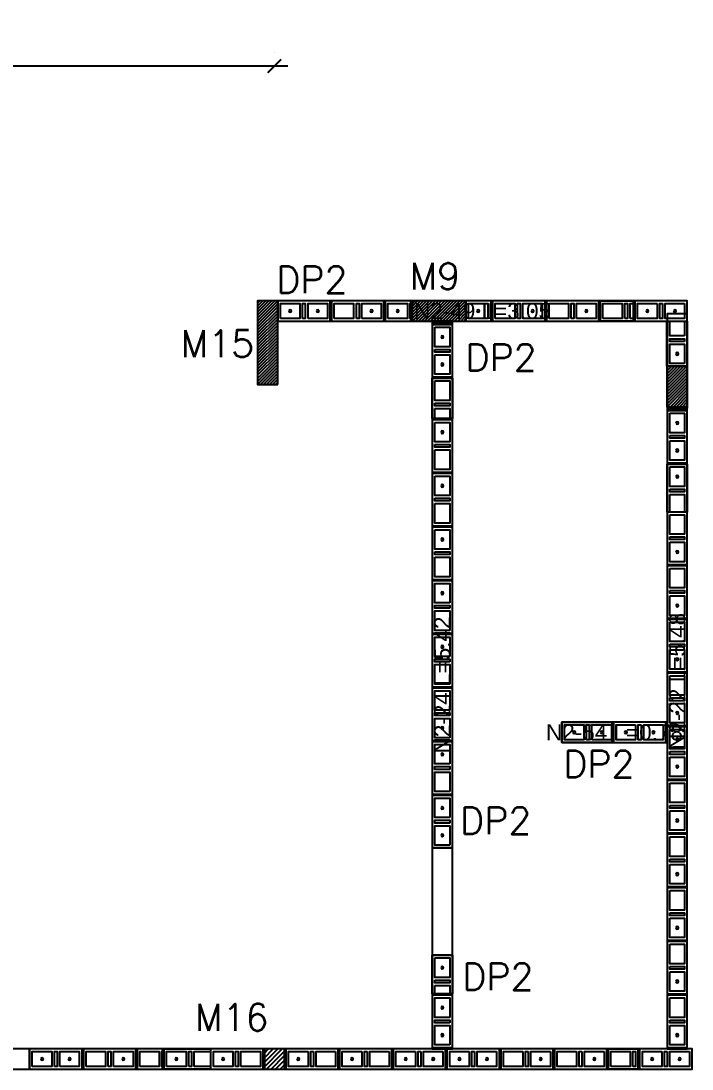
# Model space of a CAD drawing. Header units: metres. Extents: x -28.1 to 2.7, y -14.4 to 10.8.
# Drawn here: x -13.27 to -8.28, y 3.04 to 10.85 of the extents above; entities that cross this region are included whole.
import ezdxf
from ezdxf.enums import TextEntityAlignment as Align
from ezdxf.xclip import XClip

# ---------------------------------------------------------------- set-up
doc = ezdxf.new("R2010")
doc.units = ezdxf.units.M
doc.header["$XCLIPFRAME"] = 2
for name, color, linetype in [('BLOCK251', 1, 'Continuous'), ('BLOKS 008', 8, 'Continuous'), ('CUANT-MUROS-TEXTO', 7, 'Continuous'), ('hatch', 8, 'Continuous'), ('l1', 1, 'Continuous'), ('MOCHETAS 004', 4, 'Continuous'), ('N2 Muro de 15cm', 1, 'Continuous'), ('N2 Muro de 15cm - Vano puerta', 2, 'Continuous'), ('S-hatch 002', 2, 'Continuous'), ('S-text 003', 3, 'Continuous')]:
    doc.layers.add(name, color=color, linetype=linetype)
doc.styles.add('ROMANS', font='romans')
doc.styles.add('ROTULOS', font='GOTHIC.TTF')
doc.styles.get("Standard").update_dxf_attribs({"font": 'arial.ttf'})
doc.dimstyles.new('DIM_100_2', dxfattribs={"dimtxt": 0.2, "dimasz": 0.1, "dimexe": 0.1, "dimexo": 0.1, "dimgap": 0.15, "dimtad": 1, "dimtxsty": 'ROTULOS', "dimblk": 'ARCHTICK', "dimcen": 0.1, "dimdle": 0.1, "dimclrd": 256, "dimclre": 256, "dimclrt": 1, "dimaunit": 1, "dimadec": 3, "dimazin": 3, "dimtfac": 1, "dimtix": 1, "dimtmove": 2, "dimatfit": 0, "dimldrblk": 'FLECHA', "dimfxl": 0.25, "dimtvp": 1, "dimlwd": -1, "dimlwe": -1})

# ---------------------------------------------------------------- blocks, each defined once
blk = doc.blocks.new('*U50')
for points in [[(-0.075, 0.4), (0.075, 0.4), (0.075, 0.01), (-0.075, 0.01)], [(0.055, 0.38), (-0.055, 0.38), (-0.055, 0.235), (0.055, 0.235)], [(0.055, 0.215), (-0.055, 0.215), (-0.055, 0.195), (0.055, 0.195)], [(0.055, 0.175), (-0.055, 0.175), (-0.055, 0.03), (0.055, 0.03)]]:
    blk.add_lwpolyline(points, close=True)
at = {"color": 251}
blk.add_lwpolyline([(-0.075, 0), (0.075, 0)], dxfattribs=at)
at = {"color": 3}
for centre in [(0, 0.3075), (0, 0.1025)]:
    blk.add_circle(centre, 0.00953, dxfattribs=at)
blk = doc.blocks.new('*U51')
for points in [[(-0.075, 0.4), (0.075, 0.4), (0.075, 0.01), (-0.075, 0.01)], [(0.055, 0.38), (-0.055, 0.38), (-0.055, 0.235), (0.055, 0.235)], [(0.055, 0.215), (-0.055, 0.215), (-0.055, 0.195), (0.055, 0.195)], [(0.055, 0.175), (-0.055, 0.175), (-0.055, 0.03), (0.055, 0.03)]]:
    blk.add_lwpolyline(points, close=True)
at = {"color": 251}
blk.add_lwpolyline([(-0.075, 0), (0.075, 0)], dxfattribs=at)
at = {"color": 3}
blk.add_circle((0, 0.1025), 0.00953, dxfattribs=at)
blk = doc.blocks.new('*U52')
for points in [[(-0.075, 0.4), (0.075, 0.4), (0.075, 0.21), (-0.075, 0.21)], [(0.055, 0.38), (-0.055, 0.38), (-0.055, 0.235), (0.055, 0.235)]]:
    blk.add_lwpolyline(points, close=True)
at = {"color": 251}
blk.add_lwpolyline([(-0.075, 0.2), (0.075, 0.2)], dxfattribs=at)
blk.add_lwpolyline([(0.055, 0.21), (0.055, 0.215), (-0.055, 0.215), (-0.055, 0.21)])
at = {"color": 3}
blk.add_circle((0, 0.3075), 0.00953, dxfattribs=at)
blk = doc.blocks.new('*U53')
for points in [[(-0.075, 0.4), (0.075, 0.4), (0.075, 0.21), (-0.075, 0.21)], [(0.055, 0.38), (-0.055, 0.38), (-0.055, 0.235), (0.055, 0.235)]]:
    blk.add_lwpolyline(points, close=True)
at = {"color": 251}
blk.add_lwpolyline([(-0.075, 0.2), (0.075, 0.2)], dxfattribs=at)
blk.add_lwpolyline([(0.055, 0.21), (0.055, 0.215), (-0.055, 0.215), (-0.055, 0.21)])
at = {"color": 3}
blk.add_circle((0, 0.3075), 0.00953, dxfattribs=at)
blk = doc.blocks.new('*U54')
for points in [[(-0.075, 0.4), (0.075, 0.4), (0.075, 0.01), (-0.075, 0.01)], [(0.055, 0.38), (-0.055, 0.38), (-0.055, 0.235), (0.055, 0.235)], [(0.055, 0.215), (-0.055, 0.215), (-0.055, 0.195), (0.055, 0.195)], [(0.055, 0.175), (-0.055, 0.175), (-0.055, 0.03), (0.055, 0.03)]]:
    blk.add_lwpolyline(points, close=True)
at = {"color": 251}
blk.add_lwpolyline([(-0.075, 0), (0.075, 0)], dxfattribs=at)
at = {"color": 3}
blk.add_circle((0, 0.1025), 0.00953, dxfattribs=at)
blk = doc.blocks.new('*U55')
for points in [[(-0.075, 0.4), (0.075, 0.4), (0.075, 0.01), (-0.075, 0.01)], [(0.055, 0.38), (-0.055, 0.38), (-0.055, 0.235), (0.055, 0.235)], [(0.055, 0.215), (-0.055, 0.215), (-0.055, 0.195), (0.055, 0.195)], [(0.055, 0.175), (-0.055, 0.175), (-0.055, 0.03), (0.055, 0.03)]]:
    blk.add_lwpolyline(points, close=True)
at = {"color": 251}
blk.add_lwpolyline([(-0.075, 0), (0.075, 0)], dxfattribs=at)
at = {"color": 3}
blk.add_circle((0, 0.1025), 0.00953, dxfattribs=at)
blk = doc.blocks.new('*U27')
for points in [[(-0.075, 0.4), (0.075, 0.4), (0.075, 0.01), (-0.075, 0.01)], [(0.055, 0.38), (-0.055, 0.38), (-0.055, 0.235), (0.055, 0.235)], [(0.055, 0.215), (-0.055, 0.215), (-0.055, 0.195), (0.055, 0.195)], [(0.055, 0.175), (-0.055, 0.175), (-0.055, 0.03), (0.055, 0.03)]]:
    blk.add_lwpolyline(points, close=True)
at = {"color": 251}
blk.add_lwpolyline([(-0.075, 0), (0.075, 0)], dxfattribs=at)
at = {"color": 3}
for centre in [(0, 0.3075), (0, 0.1025)]:
    blk.add_circle(centre, 0.00953, dxfattribs=at)
blk = doc.blocks.new('*U49')
for points in [[(-0.075, 0.4), (0.075, 0.4), (0.075, 0.01), (-0.075, 0.01)], [(0.055, 0.38), (-0.055, 0.38), (-0.055, 0.235), (0.055, 0.235)], [(0.055, 0.215), (-0.055, 0.215), (-0.055, 0.195), (0.055, 0.195)], [(0.055, 0.175), (-0.055, 0.175), (-0.055, 0.03), (0.055, 0.03)]]:
    blk.add_lwpolyline(points, close=True)
blk = doc.blocks.new('*U238')
for points in [[(-0.075, 0.4), (0.075, 0.4), (0.075, 0.01), (-0.075, 0.01)], [(0.055, 0.38), (-0.055, 0.38), (-0.055, 0.235), (0.055, 0.235)], [(0.055, 0.215), (-0.055, 0.215), (-0.055, 0.195), (0.055, 0.195)], [(0.055, 0.175), (-0.055, 0.175), (-0.055, 0.03), (0.055, 0.03)]]:
    blk.add_lwpolyline(points, close=True)
at = {"color": 251}
blk.add_lwpolyline([(-0.075, 0), (0.075, 0)], dxfattribs=at)
at = {"color": 3}
for centre in [(0, 0.3075), (0, 0.1025)]:
    blk.add_circle(centre, 0.00953, dxfattribs=at)
blk = doc.blocks.new('*U239')
for points in [[(-0.075, 0.4), (0.075, 0.4), (0.075, 0.01), (-0.075, 0.01)], [(0.055, 0.38), (-0.055, 0.38), (-0.055, 0.235), (0.055, 0.235)], [(0.055, 0.215), (-0.055, 0.215), (-0.055, 0.195), (0.055, 0.195)], [(0.055, 0.175), (-0.055, 0.175), (-0.055, 0.03), (0.055, 0.03)]]:
    blk.add_lwpolyline(points, close=True)
at = {"color": 251}
blk.add_lwpolyline([(-0.075, 0), (0.075, 0)], dxfattribs=at)
at = {"color": 3}
blk.add_circle((0, 0.1025), 0.00953, dxfattribs=at)
blk = doc.blocks.new('*U240')
for points in [[(-0.075, 0.4), (0.075, 0.4), (0.075, 0.21), (-0.075, 0.21)], [(0.055, 0.38), (-0.055, 0.38), (-0.055, 0.235), (0.055, 0.235)]]:
    blk.add_lwpolyline(points, close=True)
at = {"color": 251}
blk.add_lwpolyline([(-0.075, 0.2), (0.075, 0.2)], dxfattribs=at)
blk.add_lwpolyline([(0.055, 0.21), (0.055, 0.215), (-0.055, 0.215), (-0.055, 0.21)])
blk = doc.blocks.new('*U241')
for points in [[(-0.075, 0.4), (0.075, 0.4), (0.075, 0.01), (-0.075, 0.01)], [(0.055, 0.38), (-0.055, 0.38), (-0.055, 0.235), (0.055, 0.235)], [(0.055, 0.215), (-0.055, 0.215), (-0.055, 0.195), (0.055, 0.195)], [(0.055, 0.175), (-0.055, 0.175), (-0.055, 0.03), (0.055, 0.03)]]:
    blk.add_lwpolyline(points, close=True)
at = {"color": 251}
blk.add_lwpolyline([(-0.075, 0), (0.075, 0)], dxfattribs=at)
at = {"color": 3}
blk.add_circle((0, 0.3075), 0.00953, dxfattribs=at)
blk = doc.blocks.new('*U242')
for points in [[(-0.075, 0.4), (0.075, 0.4), (0.075, 0.01), (-0.075, 0.01)], [(0.055, 0.38), (-0.055, 0.38), (-0.055, 0.235), (0.055, 0.235)], [(0.055, 0.215), (-0.055, 0.215), (-0.055, 0.195), (0.055, 0.195)], [(0.055, 0.175), (-0.055, 0.175), (-0.055, 0.03), (0.055, 0.03)]]:
    blk.add_lwpolyline(points, close=True)
at = {"color": 3}
blk.add_circle((0, 0.3075), 0.00953, dxfattribs=at)
blk = doc.blocks.new('*U243')
for points in [[(-0.075, 0.4), (0.075, 0.4), (0.075, 0.01), (-0.075, 0.01)], [(0.055, 0.38), (-0.055, 0.38), (-0.055, 0.235), (0.055, 0.235)], [(0.055, 0.215), (-0.055, 0.215), (-0.055, 0.195), (0.055, 0.195)], [(0.055, 0.175), (-0.055, 0.175), (-0.055, 0.03), (0.055, 0.03)]]:
    blk.add_lwpolyline(points, close=True)
at = {"color": 251}
blk.add_lwpolyline([(-0.075, 0), (0.075, 0)], dxfattribs=at)
at = {"color": 3}
blk.add_circle((0, 0.1025), 0.00953, dxfattribs=at)
blk = doc.blocks.new('*U244')
for points in [[(-0.075, 0.4), (0.075, 0.4), (0.075, 0.01), (-0.075, 0.01)], [(0.055, 0.38), (-0.055, 0.38), (-0.055, 0.235), (0.055, 0.235)], [(0.055, 0.215), (-0.055, 0.215), (-0.055, 0.195), (0.055, 0.195)], [(0.055, 0.175), (-0.055, 0.175), (-0.055, 0.03), (0.055, 0.03)]]:
    blk.add_lwpolyline(points, close=True)
at = {"color": 251}
blk.add_lwpolyline([(-0.075, 0), (0.075, 0)], dxfattribs=at)
at = {"color": 3}
blk.add_circle((0, 0.1025), 0.00953, dxfattribs=at)
blk = doc.blocks.new('*U245')
for points in [[(-0.075, 0.4), (0.075, 0.4), (0.075, 0.01), (-0.075, 0.01)], [(0.055, 0.38), (-0.055, 0.38), (-0.055, 0.235), (0.055, 0.235)], [(0.055, 0.215), (-0.055, 0.215), (-0.055, 0.195), (0.055, 0.195)], [(0.055, 0.175), (-0.055, 0.175), (-0.055, 0.03), (0.055, 0.03)]]:
    blk.add_lwpolyline(points, close=True)
at = {"color": 251}
blk.add_lwpolyline([(-0.075, 0), (0.075, 0)], dxfattribs=at)
at = {"color": 3}
for centre in [(0, 0.3075), (0, 0.1025)]:
    blk.add_circle(centre, 0.00953, dxfattribs=at)
blk = doc.blocks.new('*U246')
for points in [[(-0.075, 0.4), (0.075, 0.4), (0.075, 0.01), (-0.075, 0.01)], [(0.055, 0.38), (-0.055, 0.38), (-0.055, 0.235), (0.055, 0.235)], [(0.055, 0.215), (-0.055, 0.215), (-0.055, 0.195), (0.055, 0.195)], [(0.055, 0.175), (-0.055, 0.175), (-0.055, 0.03), (0.055, 0.03)]]:
    blk.add_lwpolyline(points, close=True)
at = {"color": 251}
blk.add_lwpolyline([(-0.075, 0), (0.075, 0)], dxfattribs=at)
at = {"color": 3}
for centre in [(0, 0.3075), (0, 0.1025)]:
    blk.add_circle(centre, 0.00953, dxfattribs=at)
blk = doc.blocks.new('*U247')
for points in [[(-0.075, 0.4), (0.075, 0.4), (0.075, 0.01), (-0.075, 0.01)], [(0.055, 0.38), (-0.055, 0.38), (-0.055, 0.235), (0.055, 0.235)], [(0.055, 0.215), (-0.055, 0.215), (-0.055, 0.195), (0.055, 0.195)], [(0.055, 0.175), (-0.055, 0.175), (-0.055, 0.03), (0.055, 0.03)]]:
    blk.add_lwpolyline(points, close=True)
at = {"color": 251}
blk.add_lwpolyline([(-0.075, 0), (0.075, 0)], dxfattribs=at)
at = {"color": 3}
blk.add_circle((0, 0.3075), 0.00953, dxfattribs=at)
blk = doc.blocks.new('*U248')
for points in [[(-0.075, 0.4), (0.075, 0.4), (0.075, 0.01), (-0.075, 0.01)], [(0.055, 0.38), (-0.055, 0.38), (-0.055, 0.235), (0.055, 0.235)], [(0.055, 0.215), (-0.055, 0.215), (-0.055, 0.195), (0.055, 0.195)], [(0.055, 0.175), (-0.055, 0.175), (-0.055, 0.03), (0.055, 0.03)]]:
    blk.add_lwpolyline(points, close=True)
at = {"color": 251}
blk.add_lwpolyline([(-0.075, 0), (0.075, 0)], dxfattribs=at)
at = {"color": 3}
blk.add_circle((0, 0.3075), 0.00953, dxfattribs=at)
blk = doc.blocks.new('*U249')
for points in [[(-0.075, 0.4), (0.075, 0.4), (0.075, 0.01), (-0.075, 0.01)], [(0.055, 0.38), (-0.055, 0.38), (-0.055, 0.235), (0.055, 0.235)], [(0.055, 0.215), (-0.055, 0.215), (-0.055, 0.195), (0.055, 0.195)], [(0.055, 0.175), (-0.055, 0.175), (-0.055, 0.03), (0.055, 0.03)]]:
    blk.add_lwpolyline(points, close=True)
at = {"color": 251}
blk.add_lwpolyline([(-0.075, 0), (0.075, 0)], dxfattribs=at)
at = {"color": 3}
for centre in [(0, 0.3075), (0, 0.1025)]:
    blk.add_circle(centre, 0.00953, dxfattribs=at)
blk = doc.blocks.new('*U250')
for points in [[(-0.075, 0.4), (0.075, 0.4), (0.075, 0.01), (-0.075, 0.01)], [(0.055, 0.38), (-0.055, 0.38), (-0.055, 0.235), (0.055, 0.235)], [(0.055, 0.215), (-0.055, 0.215), (-0.055, 0.195), (0.055, 0.195)], [(0.055, 0.175), (-0.055, 0.175), (-0.055, 0.03), (0.055, 0.03)]]:
    blk.add_lwpolyline(points, close=True)
blk = doc.blocks.new('*U225')
for points in [[(-0.075, 0.4), (0.075, 0.4), (0.075, 0.01), (-0.075, 0.01)], [(0.055, 0.38), (-0.055, 0.38), (-0.055, 0.235), (0.055, 0.235)], [(0.055, 0.215), (-0.055, 0.215), (-0.055, 0.195), (0.055, 0.195)], [(0.055, 0.175), (-0.055, 0.175), (-0.055, 0.03), (0.055, 0.03)]]:
    blk.add_lwpolyline(points, close=True)
at = {"color": 251}
blk.add_lwpolyline([(-0.075, 0), (0.075, 0)], dxfattribs=at)
at = {"color": 3}
for centre in [(0, 0.3075), (0, 0.1025)]:
    blk.add_circle(centre, 0.00953, dxfattribs=at)
blk = doc.blocks.new('*U226')
for points in [[(-0.075, 0.4), (0.075, 0.4), (0.075, 0.01), (-0.075, 0.01)], [(0.055, 0.38), (-0.055, 0.38), (-0.055, 0.235), (0.055, 0.235)], [(0.055, 0.215), (-0.055, 0.215), (-0.055, 0.195), (0.055, 0.195)], [(0.055, 0.175), (-0.055, 0.175), (-0.055, 0.03), (0.055, 0.03)]]:
    blk.add_lwpolyline(points, close=True)
at = {"color": 3}
blk.add_circle((0, 0.3075), 0.00953, dxfattribs=at)
blk = doc.blocks.new('*U257')
for points in [[(-0.075, 0.4), (0.075, 0.4), (0.075, 0.01), (-0.075, 0.01)], [(0.055, 0.38), (-0.055, 0.38), (-0.055, 0.235), (0.055, 0.235)], [(0.055, 0.215), (-0.055, 0.215), (-0.055, 0.195), (0.055, 0.195)], [(0.055, 0.175), (-0.055, 0.175), (-0.055, 0.03), (0.055, 0.03)]]:
    blk.add_lwpolyline(points, close=True)
at = {"color": 251}
blk.add_lwpolyline([(-0.075, 0), (0.075, 0)], dxfattribs=at)
at = {"color": 3}
for centre in [(0, 0.3075), (0, 0.1025)]:
    blk.add_circle(centre, 0.00953, dxfattribs=at)
blk = doc.blocks.new('*U258')
for points in [[(-0.075, 0.4), (0.075, 0.4), (0.075, 0.01), (-0.075, 0.01)], [(0.055, 0.38), (-0.055, 0.38), (-0.055, 0.235), (0.055, 0.235)], [(0.055, 0.215), (-0.055, 0.215), (-0.055, 0.195), (0.055, 0.195)], [(0.055, 0.175), (-0.055, 0.175), (-0.055, 0.03), (0.055, 0.03)]]:
    blk.add_lwpolyline(points, close=True)
at = {"color": 251}
blk.add_lwpolyline([(-0.075, 0), (0.075, 0)], dxfattribs=at)
at = {"color": 3}
blk.add_circle((0, 0.1025), 0.00953, dxfattribs=at)
blk = doc.blocks.new('*U259')
for points in [[(-0.075, 0.4), (0.075, 0.4), (0.075, 0.01), (-0.075, 0.01)], [(0.055, 0.38), (-0.055, 0.38), (-0.055, 0.235), (0.055, 0.235)], [(0.055, 0.215), (-0.055, 0.215), (-0.055, 0.195), (0.055, 0.195)], [(0.055, 0.175), (-0.055, 0.175), (-0.055, 0.03), (0.055, 0.03)]]:
    blk.add_lwpolyline(points, close=True)
at = {"color": 251}
blk.add_lwpolyline([(-0.075, 0), (0.075, 0)], dxfattribs=at)
at = {"color": 3}
blk.add_circle((0, 0.1025), 0.00953, dxfattribs=at)
blk = doc.blocks.new('*U233')
for points in [[(-0.075, 0.4), (0.075, 0.4), (0.075, 0.01), (-0.075, 0.01)], [(0.055, 0.38), (-0.055, 0.38), (-0.055, 0.235), (0.055, 0.235)], [(0.055, 0.215), (-0.055, 0.215), (-0.055, 0.195), (0.055, 0.195)], [(0.055, 0.175), (-0.055, 0.175), (-0.055, 0.03), (0.055, 0.03)]]:
    blk.add_lwpolyline(points, close=True)
at = {"color": 251}
blk.add_lwpolyline([(-0.075, 0), (0.075, 0)], dxfattribs=at)
at = {"color": 3}
blk.add_circle((0, 0.3075), 0.00953, dxfattribs=at)
blk = doc.blocks.new('*U234')
for points in [[(-0.075, 0.4), (0.075, 0.4), (0.075, 0.01), (-0.075, 0.01)], [(0.055, 0.38), (-0.055, 0.38), (-0.055, 0.235), (0.055, 0.235)], [(0.055, 0.215), (-0.055, 0.215), (-0.055, 0.195), (0.055, 0.195)], [(0.055, 0.175), (-0.055, 0.175), (-0.055, 0.03), (0.055, 0.03)]]:
    blk.add_lwpolyline(points, close=True)
at = {"color": 251}
blk.add_lwpolyline([(-0.075, 0), (0.075, 0)], dxfattribs=at)
at = {"color": 3}
blk.add_circle((0, 0.3075), 0.00953, dxfattribs=at)
blk = doc.blocks.new('*U235')
for points in [[(-0.075, 0.4), (0.075, 0.4), (0.075, 0.01), (-0.075, 0.01)], [(0.055, 0.38), (-0.055, 0.38), (-0.055, 0.235), (0.055, 0.235)], [(0.055, 0.215), (-0.055, 0.215), (-0.055, 0.195), (0.055, 0.195)], [(0.055, 0.175), (-0.055, 0.175), (-0.055, 0.03), (0.055, 0.03)]]:
    blk.add_lwpolyline(points, close=True)
at = {"color": 251}
blk.add_lwpolyline([(-0.075, 0), (0.075, 0)], dxfattribs=at)
at = {"color": 3}
blk.add_circle((0, 0.3075), 0.00953, dxfattribs=at)
blk = doc.blocks.new('*U236')
for points in [[(-0.075, 0.4), (0.075, 0.4), (0.075, 0.01), (-0.075, 0.01)], [(0.055, 0.38), (-0.055, 0.38), (-0.055, 0.235), (0.055, 0.235)], [(0.055, 0.215), (-0.055, 0.215), (-0.055, 0.195), (0.055, 0.195)], [(0.055, 0.175), (-0.055, 0.175), (-0.055, 0.03), (0.055, 0.03)]]:
    blk.add_lwpolyline(points, close=True)
at = {"color": 251}
blk.add_lwpolyline([(-0.075, 0), (0.075, 0)], dxfattribs=at)
at = {"color": 3}
for centre in [(0, 0.3075), (0, 0.1025)]:
    blk.add_circle(centre, 0.00953, dxfattribs=at)
blk = doc.blocks.new('*U237')
for points in [[(-0.075, 0.4), (0.075, 0.4), (0.075, 0.01), (-0.075, 0.01)], [(0.055, 0.38), (-0.055, 0.38), (-0.055, 0.235), (0.055, 0.235)], [(0.055, 0.215), (-0.055, 0.215), (-0.055, 0.195), (0.055, 0.195)], [(0.055, 0.175), (-0.055, 0.175), (-0.055, 0.03), (0.055, 0.03)]]:
    blk.add_lwpolyline(points, close=True)
blk = doc.blocks.new('*U251')
for points in [[(-0.075, 0.4), (0.075, 0.4), (0.075, 0.01), (-0.075, 0.01)], [(0.055, 0.38), (-0.055, 0.38), (-0.055, 0.235), (0.055, 0.235)], [(0.055, 0.215), (-0.055, 0.215), (-0.055, 0.195), (0.055, 0.195)], [(0.055, 0.175), (-0.055, 0.175), (-0.055, 0.03), (0.055, 0.03)]]:
    blk.add_lwpolyline(points, close=True)
at = {"color": 251}
blk.add_lwpolyline([(-0.075, 0), (0.075, 0)], dxfattribs=at)
at = {"color": 3}
blk.add_circle((0, 0.1025), 0.00953, dxfattribs=at)
blk = doc.blocks.new('*U252')
for points in [[(-0.075, 0.4), (0.075, 0.4), (0.075, 0.01), (-0.075, 0.01)], [(0.055, 0.38), (-0.055, 0.38), (-0.055, 0.235), (0.055, 0.235)], [(0.055, 0.215), (-0.055, 0.215), (-0.055, 0.195), (0.055, 0.195)], [(0.055, 0.175), (-0.055, 0.175), (-0.055, 0.03), (0.055, 0.03)]]:
    blk.add_lwpolyline(points, close=True)
at = {"color": 251}
blk.add_lwpolyline([(-0.075, 0), (0.075, 0)], dxfattribs=at)
at = {"color": 3}
blk.add_circle((0, 0.1025), 0.00953, dxfattribs=at)
blk = doc.blocks.new('*U253')
for points in [[(-0.075, 0.4), (0.075, 0.4), (0.075, 0.01), (-0.075, 0.01)], [(0.055, 0.38), (-0.055, 0.38), (-0.055, 0.235), (0.055, 0.235)], [(0.055, 0.215), (-0.055, 0.215), (-0.055, 0.195), (0.055, 0.195)], [(0.055, 0.175), (-0.055, 0.175), (-0.055, 0.03), (0.055, 0.03)]]:
    blk.add_lwpolyline(points, close=True)
at = {"color": 251}
blk.add_lwpolyline([(-0.075, 0), (0.075, 0)], dxfattribs=at)
at = {"color": 3}
blk.add_circle((0, 0.1025), 0.00953, dxfattribs=at)
blk = doc.blocks.new('*U254')
for points in [[(-0.075, 0.4), (0.075, 0.4), (0.075, 0.01), (-0.075, 0.01)], [(0.055, 0.38), (-0.055, 0.38), (-0.055, 0.235), (0.055, 0.235)], [(0.055, 0.215), (-0.055, 0.215), (-0.055, 0.195), (0.055, 0.195)], [(0.055, 0.175), (-0.055, 0.175), (-0.055, 0.03), (0.055, 0.03)]]:
    blk.add_lwpolyline(points, close=True)
at = {"color": 251}
blk.add_lwpolyline([(-0.075, 0), (0.075, 0)], dxfattribs=at)
at = {"color": 3}
blk.add_circle((0, 0.1025), 0.00953, dxfattribs=at)
blk = doc.blocks.new('*U255')
for points in [[(-0.075, 0.4), (0.075, 0.4), (0.075, 0.01), (-0.075, 0.01)], [(0.055, 0.38), (-0.055, 0.38), (-0.055, 0.235), (0.055, 0.235)], [(0.055, 0.215), (-0.055, 0.215), (-0.055, 0.195), (0.055, 0.195)], [(0.055, 0.175), (-0.055, 0.175), (-0.055, 0.03), (0.055, 0.03)]]:
    blk.add_lwpolyline(points, close=True)
at = {"color": 251}
blk.add_lwpolyline([(-0.075, 0), (0.075, 0)], dxfattribs=at)
at = {"color": 3}
blk.add_circle((0, 0.1025), 0.00953, dxfattribs=at)
blk = doc.blocks.new('*U256')
for points in [[(-0.075, 0.4), (0.075, 0.4), (0.075, 0.01), (-0.075, 0.01)], [(0.055, 0.38), (-0.055, 0.38), (-0.055, 0.235), (0.055, 0.235)], [(0.055, 0.215), (-0.055, 0.215), (-0.055, 0.195), (0.055, 0.195)], [(0.055, 0.175), (-0.055, 0.175), (-0.055, 0.03), (0.055, 0.03)]]:
    blk.add_lwpolyline(points, close=True)
at = {"color": 251}
blk.add_lwpolyline([(-0.075, 0), (0.075, 0)], dxfattribs=at)
at = {"color": 3}
blk.add_circle((0, 0.1025), 0.00953, dxfattribs=at)
blk = doc.blocks.new('*U261')
for points in [[(-0.075, 0.4), (0.075, 0.4), (0.075, 0.01), (-0.075, 0.01)], [(0.055, 0.38), (-0.055, 0.38), (-0.055, 0.235), (0.055, 0.235)], [(0.055, 0.215), (-0.055, 0.215), (-0.055, 0.195), (0.055, 0.195)], [(0.055, 0.175), (-0.055, 0.175), (-0.055, 0.03), (0.055, 0.03)]]:
    blk.add_lwpolyline(points, close=True)
at = {"color": 251}
blk.add_lwpolyline([(-0.075, 0), (0.075, 0)], dxfattribs=at)
at = {"color": 3}
for centre in [(0, 0.3075), (0, 0.1025)]:
    blk.add_circle(centre, 0.00953, dxfattribs=at)
blk = doc.blocks.new('*U262')
for points in [[(-0.075, 0.4), (0.075, 0.4), (0.075, 0.01), (-0.075, 0.01)], [(0.055, 0.38), (-0.055, 0.38), (-0.055, 0.235), (0.055, 0.235)], [(0.055, 0.215), (-0.055, 0.215), (-0.055, 0.195), (0.055, 0.195)], [(0.055, 0.175), (-0.055, 0.175), (-0.055, 0.03), (0.055, 0.03)]]:
    blk.add_lwpolyline(points, close=True)
at = {"color": 251}
blk.add_lwpolyline([(-0.075, 0), (0.075, 0)], dxfattribs=at)
at = {"color": 3}
for centre in [(0, 0.3075), (0, 0.1025)]:
    blk.add_circle(centre, 0.00953, dxfattribs=at)
blk = doc.blocks.new('*U263')
for points in [[(-0.075, 0.4), (0.075, 0.4), (0.075, 0.01), (-0.075, 0.01)], [(0.055, 0.38), (-0.055, 0.38), (-0.055, 0.235), (0.055, 0.235)], [(0.055, 0.215), (-0.055, 0.215), (-0.055, 0.195), (0.055, 0.195)], [(0.055, 0.175), (-0.055, 0.175), (-0.055, 0.03), (0.055, 0.03)]]:
    blk.add_lwpolyline(points, close=True)
at = {"color": 251}
blk.add_lwpolyline([(-0.075, 0), (0.075, 0)], dxfattribs=at)
at = {"color": 3}
for centre in [(0, 0.3075), (0, 0.1025)]:
    blk.add_circle(centre, 0.00953, dxfattribs=at)
blk = doc.blocks.new('*U264')
for points in [[(-0.075, 0.4), (0.075, 0.4), (0.075, 0.01), (-0.075, 0.01)], [(0.055, 0.38), (-0.055, 0.38), (-0.055, 0.235), (0.055, 0.235)], [(0.055, 0.215), (-0.055, 0.215), (-0.055, 0.195), (0.055, 0.195)], [(0.055, 0.175), (-0.055, 0.175), (-0.055, 0.03), (0.055, 0.03)]]:
    blk.add_lwpolyline(points, close=True)
at = {"color": 251}
blk.add_lwpolyline([(-0.075, 0), (0.075, 0)], dxfattribs=at)
at = {"color": 3}
blk.add_circle((0, 0.1025), 0.00953, dxfattribs=at)
blk = doc.blocks.new('*U265')
for points in [[(-0.075, 0.4), (0.075, 0.4), (0.075, 0.01), (-0.075, 0.01)], [(0.055, 0.38), (-0.055, 0.38), (-0.055, 0.235), (0.055, 0.235)], [(0.055, 0.215), (-0.055, 0.215), (-0.055, 0.195), (0.055, 0.195)], [(0.055, 0.175), (-0.055, 0.175), (-0.055, 0.03), (0.055, 0.03)]]:
    blk.add_lwpolyline(points, close=True)
at = {"color": 251}
blk.add_lwpolyline([(-0.075, 0), (0.075, 0)], dxfattribs=at)
at = {"color": 3}
blk.add_circle((0, 0.3075), 0.00953, dxfattribs=at)
blk = doc.blocks.new('*U266')
for points in [[(-0.075, 0.4), (0.075, 0.4), (0.075, 0.01), (-0.075, 0.01)], [(0.055, 0.38), (-0.055, 0.38), (-0.055, 0.235), (0.055, 0.235)], [(0.055, 0.215), (-0.055, 0.215), (-0.055, 0.195), (0.055, 0.195)], [(0.055, 0.175), (-0.055, 0.175), (-0.055, 0.03), (0.055, 0.03)]]:
    blk.add_lwpolyline(points, close=True)
at = {"color": 251}
blk.add_lwpolyline([(-0.075, 0), (0.075, 0)], dxfattribs=at)
at = {"color": 3}
blk.add_circle((0, 0.1025), 0.00953, dxfattribs=at)
blk = doc.blocks.new('*U267')
for points in [[(-0.075, 0.4), (0.075, 0.4), (0.075, 0.01), (-0.075, 0.01)], [(0.055, 0.38), (-0.055, 0.38), (-0.055, 0.235), (0.055, 0.235)], [(0.055, 0.215), (-0.055, 0.215), (-0.055, 0.195), (0.055, 0.195)], [(0.055, 0.175), (-0.055, 0.175), (-0.055, 0.03), (0.055, 0.03)]]:
    blk.add_lwpolyline(points, close=True)
at = {"color": 251}
blk.add_lwpolyline([(-0.075, 0), (0.075, 0)], dxfattribs=at)
at = {"color": 3}
blk.add_circle((0, 0.1025), 0.00953, dxfattribs=at)
blk = doc.blocks.new('*U260')
for points in [[(-0.075, 0.4), (0.075, 0.4), (0.075, 0.01), (-0.075, 0.01)], [(0.055, 0.38), (-0.055, 0.38), (-0.055, 0.235), (0.055, 0.235)], [(0.055, 0.215), (-0.055, 0.215), (-0.055, 0.195), (0.055, 0.195)], [(0.055, 0.175), (-0.055, 0.175), (-0.055, 0.03), (0.055, 0.03)]]:
    blk.add_lwpolyline(points, close=True)
at = {"color": 3}
blk.add_circle((0, 0.3075), 0.00953, dxfattribs=at)
blk = doc.blocks.new('*U298')
for points in [[(-0.075, 0.4), (0.075, 0.4), (0.075, 0.01), (-0.075, 0.01)], [(0.055, 0.38), (-0.055, 0.38), (-0.055, 0.235), (0.055, 0.235)], [(0.055, 0.215), (-0.055, 0.215), (-0.055, 0.195), (0.055, 0.195)], [(0.055, 0.175), (-0.055, 0.175), (-0.055, 0.03), (0.055, 0.03)]]:
    blk.add_lwpolyline(points, close=True)
at = {"color": 3}
blk.add_circle((0, 0.3075), 0.00953, dxfattribs=at)
blk = doc.blocks.new('*U300')
for points in [[(-0.075, 0.4), (0.075, 0.4), (0.075, 0.01), (-0.075, 0.01)], [(0.055, 0.38), (-0.055, 0.38), (-0.055, 0.235), (0.055, 0.235)], [(0.055, 0.215), (-0.055, 0.215), (-0.055, 0.195), (0.055, 0.195)], [(0.055, 0.175), (-0.055, 0.175), (-0.055, 0.03), (0.055, 0.03)]]:
    blk.add_lwpolyline(points, close=True)
at = {"color": 251}
blk.add_lwpolyline([(-0.075, 0), (0.075, 0)], dxfattribs=at)
at = {"color": 3}
blk.add_circle((0, 0.1025), 0.00953, dxfattribs=at)
blk = doc.blocks.new('_ArchTick')
at = {"color": 0, "linetype": 'ByBlock', "lineweight": -2, "const_width": 0.15}
blk.add_lwpolyline([(-0.5, -0.5), (0.5, 0.5)], dxfattribs=at)
blk = doc.blocks.new('*D315')
at = {"layer": 'Defpoints', "color": 0, "transparency": 16777216}
for p in [(-19.1323, 10.5102), (-11.386, 10.5102), (-19.1323, 8.895)]:
    blk.add_point(p, dxfattribs=at)
at = {"layer": 'l1', "transparency": 16777216}
for p, q in [((-19.1323, 8.995), (-19.1323, 10.6102)), ((-11.386, 10.6102), (-11.386, 10.6102)), ((-11.286, 10.5102), (-19.2323, 10.5102))]:
    blk.add_line(p, q, dxfattribs=at)
at = {"layer": 'l1', "linetype": 'ByBlock', "transparency": 16777216, "xscale": 0.1, "yscale": 0.1, "zscale": 0.1, "rotation": 180}
blk.add_blockref('_ArchTick', (-19.1323, 10.5102), dxfattribs=at)
at = {"layer": 'l1', "linetype": 'ByBlock', "transparency": 16777216, "xscale": 0.1, "yscale": 0.1, "zscale": 0.1}
blk.add_blockref('_ArchTick', (-11.386, 10.5102), dxfattribs=at)
at = {"layer": 'l1', "color": 1, "transparency": 16777216, "insert": (-15.2592, 10.7152), "char_height": 0.2, "attachment_point": 5, "style": 'ROTULOS'}
blk.add_mtext('\\A1;7.75', dxfattribs=at)
blk = doc.blocks.new('FLECHA')
h = blk.add_hatch(color=256)
edge = h.paths.add_edge_path()
edge.add_line((-0.76, -0.716), (-0.346, 0))
edge.add_line((-0.346, 0), (-0.76, 0.716))
edge.add_arc((-0.63, 0.791), 0.15, 30, 210, ccw=False)
edge.add_line((-0.5, 0.866), (0, 0))
edge.add_line((0, 0), (-0.5, -0.866))
edge.add_arc((-0.63, -0.791), 0.15, 150, 330, ccw=False)
blk.add_line((-0.346, 0), (-1.83, 0))
blk.add_lwpolyline([(-0.76, -0.716), (-0.346, 0), (-0.76, 0.716, -1), (-0.5, 0.866), (0, 0), (-0.5, -0.866, -1)], format="xyb", close=True)

msp = doc.modelspace()

# ---------------------------------------------------------------- hatches: boundary and pattern name
at = {"layer": 'hatch'}
h = msp.add_hatch(dxfattribs=at)
h.set_pattern_fill('HONEY', color=256, scale=0.0025, angle=283.92111)
h.set_pattern_definition([(283.92111344, (-3991.545791, 2295.736347), (0.00953664439, -0.009902733568), [0.0079375, -0.015875]), (43.92111344, (-3991.545791, 2295.736347), (0.003807696642, 0.013210343092), [0.0079375, -0.015875]), (343.92111344, (-3991.545791, 2295.736347), (0.013344341032, 0.003307609524), [-0.015875, 0.0079375])])
h.paths.add_polyline_path([(-10.061, 8.6102), (-10.211, 8.6102), (-10.211, 8.584), (-10.061, 8.584)])
h = msp.add_hatch(dxfattribs=at)
h.set_pattern_fill('HONEY', color=256, scale=0.0025, angle=283.92111)
h.set_pattern_definition([(283.92111344, (-3989.79579, 2295.095112), (0.00953664439, -0.009902733568), [0.0079375, -0.015875]), (43.92111344, (-3989.79579, 2295.095112), (0.003807696642, 0.013210343092), [0.0079375, -0.015875]), (343.92111344, (-3989.79579, 2295.095112), (0.013344341032, 0.003307609524), [-0.015875, 0.0079375])])
h.paths.add_polyline_path([(-8.311, 7.9689), (-8.461, 7.9689), (-8.461, 7.9428), (-8.311, 7.9428)])
at = {"layer": 'S-hatch 002'}
h = msp.add_hatch(dxfattribs=at)
h.set_pattern_fill('ANSI31', color=256, scale=0.005)
h.set_pattern_definition([(45, (-0.05, 0), (-0.01122532, 0.01122532), [])])
h.paths.add_polyline_path([(-11.436, 8.1364), (-11.361, 8.1364), (-11.361, 8.5364), (-11.436, 8.5364)])
h.paths.add_polyline_path([(-11.436, 8.5364), (-11.511, 8.5364), (-11.511, 8.1364), (-11.436, 8.1364)])
h.paths.add_polyline_path([(-11.436, 8.7601), (-11.511, 8.7601), (-11.511, 8.5364), (-11.436, 8.5364)])
h.paths.add_polyline_path([(-11.436, 8.5364), (-11.361, 8.5364), (-11.361, 8.7602), (-11.436, 8.7602)])
h = msp.add_hatch(dxfattribs=at)
h.set_pattern_fill('ANSI31', color=256, scale=0.005)
h.set_pattern_definition([(45, (0.025, 0), (-0.01122532, 0.01122532), [])])
h.paths.add_polyline_path([(-8.3611, 8.2739), (-8.461, 8.2739), (-8.461, 7.9689), (-8.3611, 7.9689)])
h.paths.add_polyline_path([(-8.3611, 7.9689), (-8.311, 7.9689), (-8.311, 8.2739), (-8.3611, 8.2739)])
h.paths.add_polyline_path([(-10.361, 8.7602), (-10.361, 8.6101), (-9.961, 8.6101), (-9.961, 8.7602)])
h = msp.add_hatch(dxfattribs=at)
h.set_pattern_fill('ANSI31', color=256, scale=0.0075)
h.paths.add_polyline_path([(-11.461, 3.0363), (-11.386, 3.0363), (-11.386, 3.1863), (-11.461, 3.1863)])
h.paths.add_polyline_path([(-11.386, 3.0363), (-11.311, 3.0363), (-11.311, 3.1863), (-11.386, 3.1863)])

# ---------------------------------------------------------------- linework, layer by layer
at = {"layer": 'hatch'}
for points in [[(-10.061, 8.6102), (-10.211, 8.6102), (-10.211, 8.584), (-10.061, 8.584)], [(-8.311, 7.9689), (-8.461, 7.9689), (-8.461, 7.9428), (-8.311, 7.9428)]]:
    msp.add_lwpolyline(points, close=True, dxfattribs=at)
at = {"layer": 'MOCHETAS 004'}
for points in [[(-11.361, 8.1364), (-11.361, 8.7602), (-11.511, 8.7601), (-11.511, 8.1364), (-11.361, 8.1364)], [(-9.961, 8.6101), (-9.961, 8.7602), (-10.361, 8.7602), (-10.361, 8.6102), (-9.961, 8.6101)], [(-8.311, 8.2739), (-8.311, 7.9689), (-8.461, 7.9689), (-8.461, 8.2739), (-8.311, 8.2739)]]:
    msp.add_lwpolyline(points, dxfattribs=at)
at = {"layer": 'N2 Muro de 15cm'}
for points in [[(-8.311, 8.7602), (-11.361, 8.7602), (-11.361, 8.6102), (-8.311, 8.6102)], [(-10.061, 4.6846), (-10.061, 8.6102), (-10.211, 8.6102), (-10.211, 4.6846)], [(-8.311, 3.1862), (-8.311, 8.6639), (-8.461, 8.6639), (-8.461, 3.1862)], [(-8.461, 5.6201), (-9.246, 5.6201), (-9.246, 5.4701), (-8.461, 5.4701)], [(-10.061, 3.1862), (-10.061, 3.8846), (-10.211, 3.8846), (-10.211, 3.1862)], [(-8.276, 3.1862), (-13.2092, 3.1862), (-13.2092, 3.0362), (-8.276, 3.0362)]]:
    msp.add_lwpolyline(points, close=True, dxfattribs=at)
at = {"layer": 'N2 Muro de 15cm - Vano puerta'}
for points in [[(-10.061, 3.8846), (-10.061, 4.6846), (-10.211, 4.6846), (-10.211, 3.8846)], [(-13.2092, 3.1862), (-14.1092, 3.1862), (-14.1092, 3.0362), (-13.2092, 3.0362)]]:
    msp.add_lwpolyline(points, close=True, dxfattribs=at)

# ---------------------------------------------------------------- block references
at = {"layer": 'BLOCK251', "xscale": -1}
for name, p, rotation in [('*U50', (-10.961, 8.6852), 89.99999999999982), ('*U51', (-10.561, 8.6852), 89.99999999999982), ('*U52', (-10.161, 8.6852), 89.9999999999998), ('*U53', (-9.561, 8.6852), 89.99999999999976), ('*U54', (-9.361, 8.6852), 89.9999999999998), ('*U55', (-8.961, 8.6852), 89.9999999999998), ('*U27', (-8.711, 8.6852), 269.9999999999998)]:
    msp.add_blockref(name, p, dxfattribs=dict(at, rotation=rotation))
at = {"layer": 'BLOCK251'}
ref = msp.add_blockref('*U49', (-8.561, 8.6852), dxfattribs=dict(at, xscale=-1, rotation=89.99999999999969))
XClip(ref).set_block_clipping_path([(-0.0749621763, 0.1500000973), (0.0750000001, 0.4)])
ref = msp.add_blockref('*U298', (-8.386, 8.6739), dxfattribs=dict(at, xscale=-1, rotation=179.9999999999998))
XClip(ref).set_block_clipping_path([(-0.0772201233, 0.063760066), (0.0749999999, 0.4)])
at = {"layer": 'BLOKS 008', "xscale": -1}
for name, p in [('*U236', (-10.136, 8.184)), ('*U236', (-8.386, 7.5428)), ('*U235', (-10.136, 7.4746)), ('*U234', (-10.136, 7.0746)), ('*U300', (-8.386, 6.7863)), ('*U233', (-10.136, 6.6746)), ('*U256', (-8.386, 6.3863)), ('*U259', (-8.386, 5.9863)), ('*U258', (-8.386, 5.5863)), ('*U257', (-8.386, 5.1863)), ('*U255', (-8.386, 4.7863)), ('*U254', (-8.386, 4.3863)), ('*U253', (-8.386, 3.9863)), ('*U252', (-8.386, 3.5863)), ('*U251', (-8.386, 3.1863))]:
    msp.add_blockref(name, p, dxfattribs=at)
at = {"layer": 'BLOKS 008'}
ref = msp.add_blockref('*U237', (-10.136, 7.784), dxfattribs=dict(at, xscale=-1))
XClip(ref).set_block_clipping_path([(-0.0749820504, 0.1006422089), (0.0749999999, 0.4)])
ref = msp.add_blockref('*U260', (-8.386, 7.1428), dxfattribs=dict(at, xscale=-1))
XClip(ref).set_block_clipping_path([(-0.0749999998, 0.0435024351), (0.0749999999, 0.4)])
at = {"layer": 'BLOKS 008', "xscale": -1}
for name, p, rotation in [('*U267', (-10.136, 6.6846), 179.9999999999998), ('*U266', (-10.136, 6.2846), 179.9999999999998), ('*U265', (-10.136, 5.8846), 179.9999999999998), ('*U261', (-8.871, 5.5451), 269.9999999999998), ('*U264', (-10.136, 5.4846), 179.9999999999998), ('*U263', (-10.136, 5.0846), 179.9999999999998), ('*U225', (-10.136, 3.5963), 179.9999999999998), ('*U238', (-12.8092, 3.1113), 89.99999999999976), ('*U239', (-12.4092, 3.1113), 89.99999999999976), ('*U240', (-12.0092, 3.1113), 89.99999999999976), ('*U241', (-11.461, 3.1113), 89.99999999999976), ('*U243', (-11.311, 3.1113), 269.9999999999998), ('*U244', (-10.911, 3.1113), 269.9999999999998), ('*U245', (-10.511, 3.1113), 269.9999999999998), ('*U246', (-10.111, 3.1113), 269.9999999999998), ('*U247', (-9.711, 3.1113), 269.9999999999998), ('*U248', (-9.311, 3.1113), 269.9999999999998), ('*U249', (-8.676, 3.1113), 269.9999999999998)]:
    msp.add_blockref(name, p, dxfattribs=dict(at, rotation=rotation))
at = {"layer": 'BLOKS 008'}
ref = msp.add_blockref('*U262', (-8.846, 5.5451), dxfattribs=dict(at, xscale=-1, rotation=89.99999999999429))
XClip(ref).set_block_clipping_path([(-0.0749999998, 0.025), (0.0749999999, 0.4)])
ref = msp.add_blockref('*U226', (-10.136, 3.4846), dxfattribs=dict(at, xscale=-1, rotation=359.9999999999997))
XClip(ref).set_block_clipping_path([(-0.0749999999, 0.1116266353), (0.0750000001, 0.4)])
ref = msp.add_blockref('*U242', (-11.8092, 3.1113), dxfattribs=dict(at, xscale=-1, rotation=89.99999999999966))
XClip(ref).set_block_clipping_path([(-0.0749999934, 0.0518505523), (0.0750000001, 0.4)])
ref = msp.add_blockref('*U250', (-8.501, 3.1113), dxfattribs=dict(at, xscale=-1, rotation=89.99999999999962))
XClip(ref).set_block_clipping_path([(-0.0749999708, 0.1749725151), (0.0750000001, 0.4)])

# ---------------------------------------------------------------- texts
at = {"layer": 'CUANT-MUROS-TEXTO'}
for s, p in [('N2-49 L=3.05', (-9.836, 8.6852)), ('N2-54 L=0.78', (-8.8535, 5.5451))]:
    msp.add_text(s, height=0.12, dxfattribs=at).set_placement(p, align=Align.MIDDLE_CENTER)
for s, p in [('N2-22 L=5.48', (-8.386, 5.9251)), ('N2-24 L=5.42', (-10.136, 5.8982))]:
    msp.add_text(s, height=0.12, rotation=90, dxfattribs=at).set_placement(p, align=Align.MIDDLE_CENTER)
at = {"layer": 'S-text 003', "style": 'ROMANS'}
for s, p in [('DP2', (-10.8422, 8.8187)), ('M9', (-10.0025, 8.8448)), ('M15', (-11.537, 8.3418)), ('DP2', (-9.4329, 8.239)), ('DP2', (-8.7046, 5.21)), ('DP2', (-9.473, 4.7874)), ('DP2', (-9.4566, 3.6251)), ('M16', (-11.4303, 3.3214))]:
    msp.add_text(s, height=0.2, dxfattribs=at).set_placement(p, align=Align.RIGHT)

# ---------------------------------------------------------------- dimensions: what is measured, and where the dimension line sits
at = {"layer": 'l1'}
dim = msp.add_linear_dim(base=(-19.1323, 10.5102), p1=(-11.386, 10.5102), p2=(-19.1323, 8.895), dimstyle='DIM_100_2', dxfattribs=at)
dim.commit()
dim.dimension.update_dxf_attribs({"geometry": '*D315', "text_midpoint": (-15.2592, 10.7152)})

doc.saveas('drawing.dxf')
